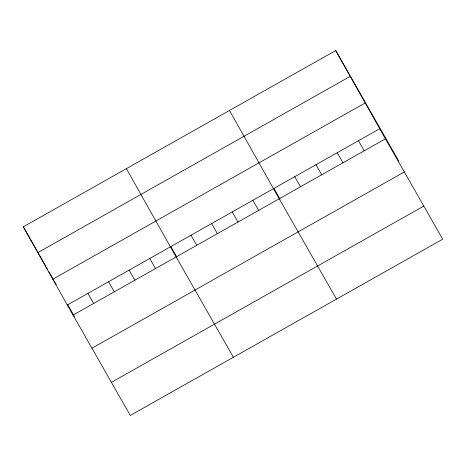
<?xml version="1.0" encoding="UTF-8"?>
<svg xmlns="http://www.w3.org/2000/svg" width="466" height="466" viewBox="0 0 466 466"><rect width="100%" height="100%" fill="white"/><g stroke="black" fill="none" stroke-linecap="round" stroke-linejoin="round"><path stroke-width="0.7" d="M335.712 50.549L379.703 128.738L442.7 239.186L130.288 415.451L67.296 305.009L23.3 226.814L335.712 50.549L398.704 160.991M37.816 252.619L350.228 76.354M52.774 279.204L365.187 102.939M67.296 305.009L379.703 128.738M73.046 315.092L385.458 138.827M91.936 348.213L404.348 171.942M111.397 382.336L423.81 206.065M358.459 140.726L364.214 150.809M337.215 152.714L342.97 162.797M315.971 164.696L321.726 174.785M294.728 176.684L300.483 186.773M273.932 188.398L280.008 199.04M336.481 299.114L273.484 188.672L229.493 110.477M252.863 200.304L258.618 210.387M232.249 211.937L237.998 222.026M211.628 223.569L217.377 233.658M191.008 235.208L196.763 245.291M170.841 246.566L176.911 257.209M233.384 357.282L170.387 246.84L126.397 168.645M149.772 258.473L155.522 268.556M129.152 270.105L134.901 280.194M108.531 281.738L114.287 291.827M87.911 293.376L93.666 303.459M23.3 226.814L45.918 266.47M46.594 267.653L47.608 269.43M48.988 271.847L52.46 277.94M53.159 279.157L53.852 280.381M54.545 281.598L56.287 284.644M67.745 304.735L74.49 316.56"/></g></svg>
